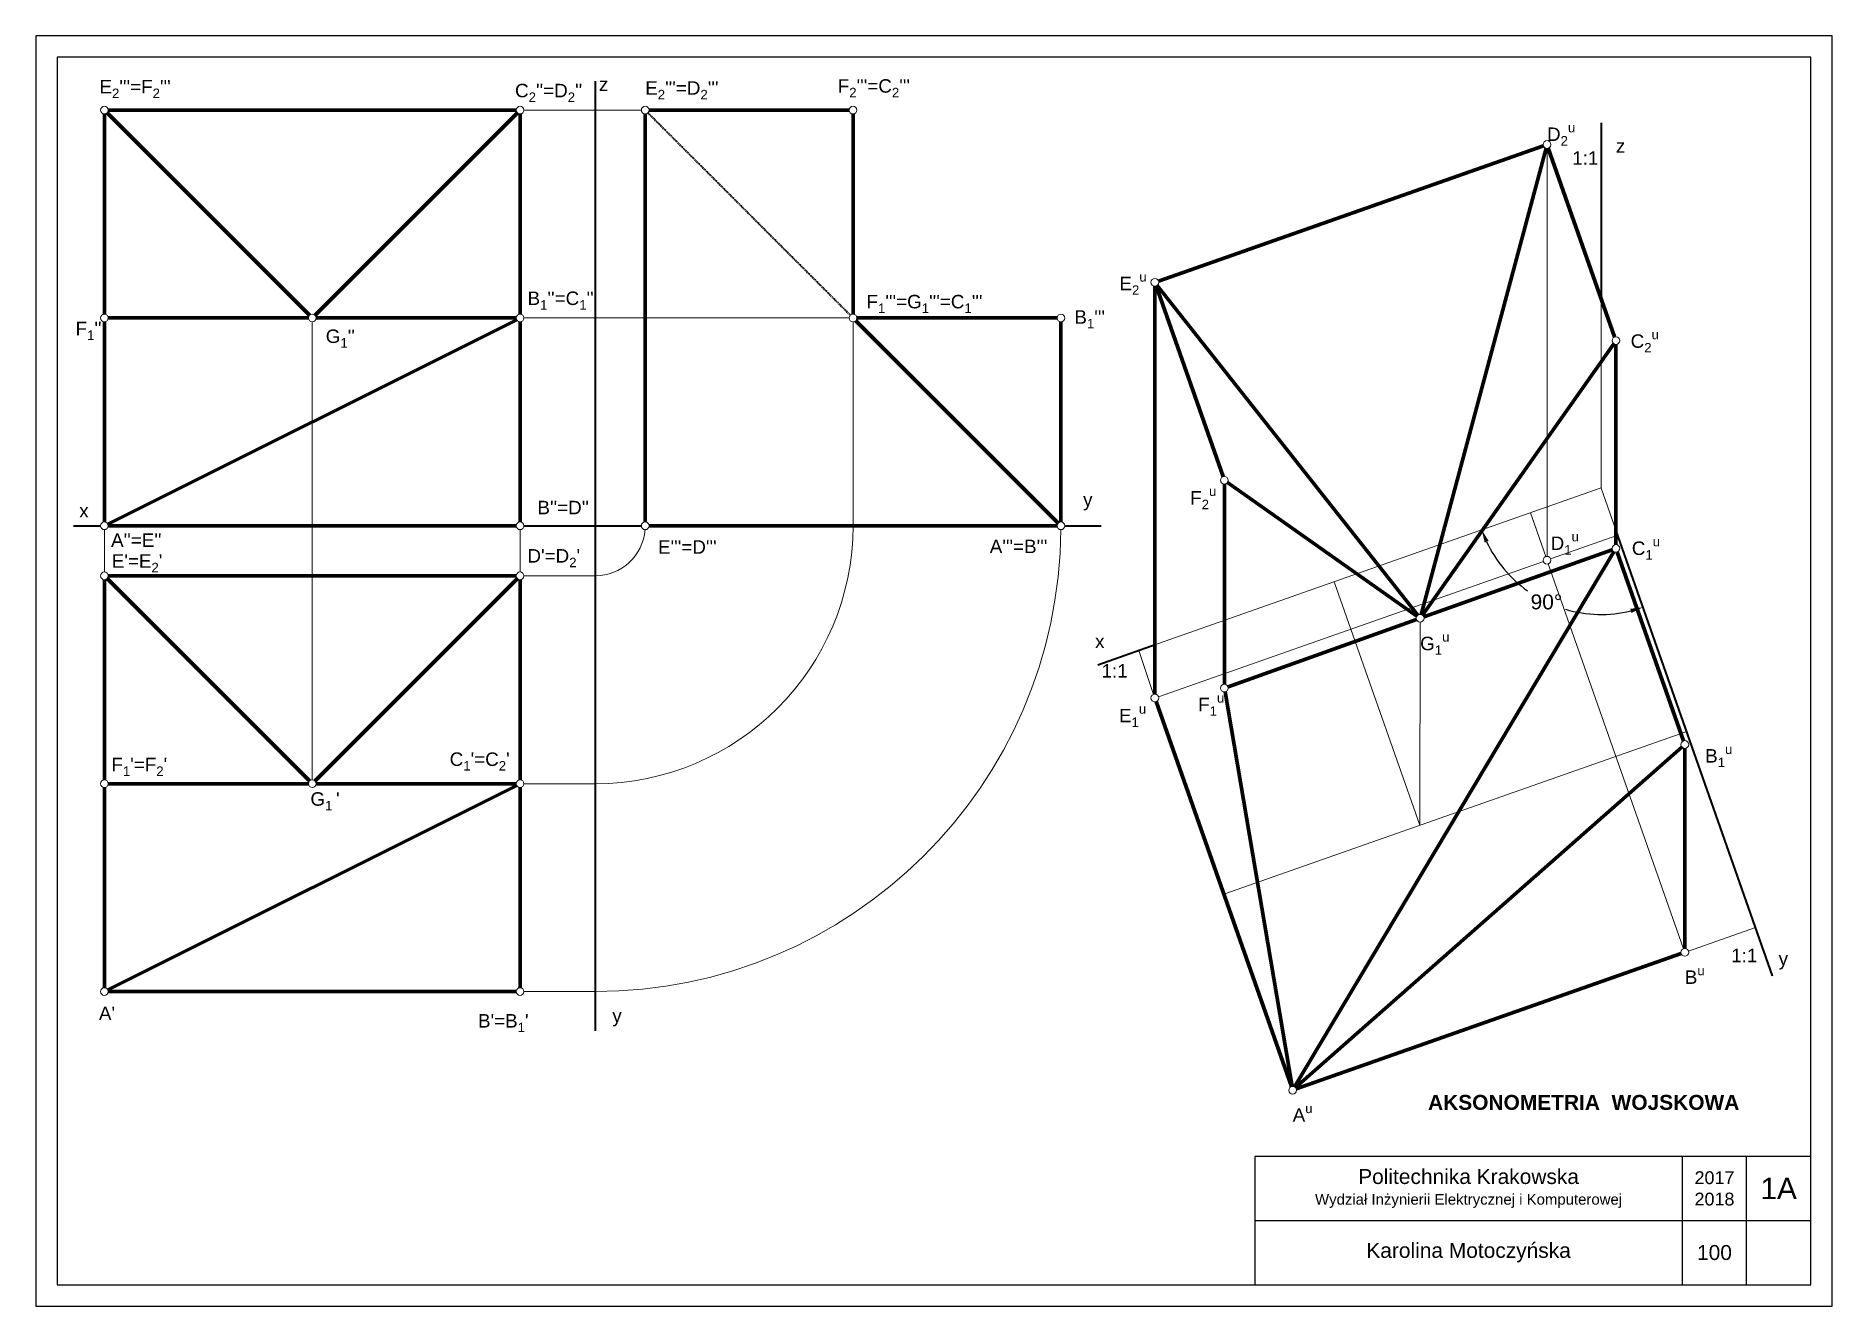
# Model space of a CAD drawing. Header units: inches. Extents: x 0 to 420, y 0 to 297.
import ezdxf

# ---------------------------------------------------------------- set-up
doc = ezdxf.new("R2010")
doc.units = ezdxf.units.IN
doc.header["$MEASUREMENT"] = 0
doc.linetypes.add('UKRYTE', pattern=[0.375, 0.25, -0.125])
doc.styles.get("Standard").update_dxf_attribs({"font": 'arial.ttf', "height": 3.5})
doc.dimstyles.get("Standard").update_dxf_attribs({"dimtxt": 3.5, "dimasz": 3, "dimexe": 1, "dimexo": 1, "dimgap": 1, "dimtad": 0, "dimtih": 1, "dimtoh": 1, "dimdec": 0, "dimzin": 0, "dimdsep": 46, "dimtxsty": 'Standard', "dimcen": 0.09, "dimadec": 0, "dimazin": 0, "dimtfac": 1, "dimtdec": 0, "dimtofl": 0, "dimtmove": 0, "dimatfit": 3, "dimfxl": 1, "dimtolj": 1, "dimtzin": 0, "dimarcsym": 0})

# ---------------------------------------------------------------- blocks, each defined once
blk = doc.blocks.new('*D3')
at = {"color": 0, "lineweight": -2, "transparency": 16777216}
for start, end in [(205.1743, 234.3758), (253.5692, 283.5525)]:
    blk.add_arc((366, 191.31), 29.59, start, end, dxfattribs=at)
at = {"color": 0, "lineweight": 18, "transparency": 16777216}
for points in [[(338.76, 178.54), (339.68, 178.92), (338.08, 181.5)], [(372.8, 163.03), (373.08, 162.07), (375.81, 163.4)]]:
    blk.add_solid(points, dxfattribs=at)
at = {"layer": 'Defpoints', "color": 0, "lineweight": 18, "transparency": 16777216}
for p in [(366, 191.31), (366.02, 191.27), (346.73, 168.86), (248.28, 149.94), (406.1, 77.23)]:
    blk.add_point(p, dxfattribs=at)
at = {"color": 0, "lineweight": 18, "transparency": 16777216, "insert": (353.2, 164.64), "char_height": 3.5, "attachment_point": 5}
blk.add_mtext('\\A1;90°', dxfattribs=at)

msp = doc.modelspace()

# ---------------------------------------------------------------- linework, layer by layer
at = {"linetype": 'ByBlock', "lineweight": 35}
for p, q in [((130.77, 286.4), (130.77, 64.37)), ((8.82, 182.45), (15.12, 182.45)), ((114.12, 182.45), (141.57, 182.45)), ((240.57, 182.45), (249.12, 182.45))]:
    msp.add_line(p, q, dxfattribs=at)
at = {"lineweight": 70}
for p, q in [((16.66, 279.01), (63.99, 231.69)), ((16.92, 279.65), (112.32, 279.65)), ((65.26, 231.69), (112.59, 279.01)), ((191.07, 278.75), (191.07, 231.95)), ((262.49, 239.69), (352.49, 271.32)), ((323.91, 161.71), (353.11, 270.74)), ((353.64, 270.77), (369.16, 226.61)), ((261.64, 143.09), (261.64, 238.49)), ((261.94, 238.54), (277.6, 193.96)), ((262.2, 238.68), (323.12, 161.54)), ((16.92, 231.05), (63.72, 231.05)), ((65.52, 231.05), (112.32, 231.05)), ((191.97, 231.05), (238.77, 231.05)), ((112.42, 230.65), (16.83, 182.85)), ((191.71, 230.41), (239.04, 183.09)), ((324.2, 161.57), (368.94, 225.03)), ((369.45, 178.06), (369.45, 224.86)), ((277.9, 145.41), (277.9, 192.21)), ((278.64, 192.59), (322.94, 161.36)), ((324.53, 161.14), (368.61, 176.86)), ((368.99, 176.39), (294.33, 51.26)), ((369.75, 176.31), (385.27, 132.16)), ((16.66, 170.11), (63.99, 122.79)), ((65.26, 122.79), (112.59, 170.11)), ((278.75, 144.81), (322.83, 160.53)), ((293.72, 51.37), (278.05, 143.62)), ((294.54, 51.08), (384.89, 130.72)), ((385.57, 83.61), (385.57, 130.41)), ((16.92, 122.15), (63.72, 122.15)), ((65.52, 122.15), (112.32, 122.15)), ((16.83, 73.95), (112.42, 121.75)), ((294.72, 50.78), (384.72, 82.41))]:
    msp.add_line(p, q, dxfattribs=at)
at = {"linetype": 'ByBlock', "lineweight": 18}
for p, q in [((114.12, 279.65), (130.77, 279.65)), ((349.45, 185.5), (353.04, 175.26)), ((16.02, 181.55), (16.02, 171.65)), ((16.92, 182.45), (112.32, 182.45)), ((113.22, 181.55), (113.22, 171.65)), ((143.37, 182.45), (238.77, 182.45)), ((349.76, 184.6), (353.04, 175.26)), ((354.19, 174.71), (369.9, 180.23)), ((354.19, 174.71), (369.9, 180.23)), ((114.12, 170.75), (130.77, 170.75)), ((386.42, 83.01), (402.13, 88.53)), ((114.12, 73.55), (130.77, 73.55))]:
    msp.add_line(p, q, dxfattribs=at)
at = {"lineweight": 18}
for p, q in [((130.77, 279.65), (141.57, 279.65)), ((366.02, 191.27), (366.02, 276.7)), ((353.34, 175.31), (353.34, 270.71)), ((190.17, 231.05), (114.12, 231.05)), ((64.62, 230.15), (64.62, 123.05)), ((191.07, 230.15), (191.07, 182.45)), ((248.28, 149.94), (366, 191.31)), ((406.1, 77.23), (366.02, 191.27)), ((262.49, 142.49), (352.49, 174.12)), ((353.64, 173.57), (385.27, 83.56)), ((303.59, 169.38), (307.49, 158.3)), ((323.6, 112.45), (323.68, 159.94)), ((307.49, 158.3), (323.6, 112.45)), ((307.49, 158.3), (307.49, 158.3)), ((261.35, 143.04), (257.92, 153.33)), ((277.75, 96.34), (386.01, 134.38)), ((369.45, 128.56), (369.45, 128.56)), ((369.45, 128.56), (369.45, 128.56)), ((114.12, 122.15), (130.77, 122.15))]:
    msp.add_line(p, q, dxfattribs=at)
at = {"linetype": 'UKRYTE', "lineweight": 35}
msp.add_line((143.11, 279.01), (190.44, 231.69), dxfattribs=at)
at = {"lineweight": 35}
for p, q in [((366.02, 276.7), (366.02, 235.54)), ((406.1, 77.23), (369.45, 181.5)), ((248.28, 149.94), (261.95, 154.75))]:
    msp.add_line(p, q, dxfattribs=at)
for p, q in [((385, 5), (385, 35)), ((400, 5), (400, 35)), ((285, 20), (415, 20))]:
    msp.add_line(p, q)
for points in [[(0, 0), (420, 0), (420, 297), (0, 297)], [(5, 5), (415, 5), (415, 292), (5, 292)], [(285, 5), (415, 5), (415, 35), (285, 35)]]:
    msp.add_lwpolyline(points, close=True)
at = {"lineweight": 70}
for points in [[(16.02, 278.75), (16.02, 231.95)], [(113.22, 231.95), (113.22, 278.75)], [(142.47, 278.75), (142.47, 183.35)], [(190.17, 279.65), (143.37, 279.65)], [(16.02, 230.15), (16.02, 183.35)], [(113.22, 183.35), (113.22, 230.15)], [(239.67, 183.35), (239.67, 230.15)], [(16.92, 182.45), (112.32, 182.45)], [(143.37, 182.45), (238.77, 182.45)], [(16.02, 169.85), (16.02, 123.05)], [(112.32, 170.75), (16.92, 170.75)], [(113.22, 123.05), (113.22, 169.85)], [(261.94, 141.34), (293.57, 51.33)], [(16.02, 121.25), (16.02, 74.45)], [(113.22, 74.45), (113.22, 121.25)], [(16.92, 73.55), (112.32, 73.55)]]:
    msp.add_lwpolyline(points, dxfattribs=at)
at = {"lineweight": 18}
for centre in [(16.02, 279.65), (113.22, 279.65), (142.47, 279.65), (191.07, 279.65), (353.34, 271.61), (261.64, 239.39), (16.02, 231.05), (64.62, 231.05), (113.22, 231.05), (191.07, 231.05), (239.67, 231.05), (369.45, 225.76), (277.9, 193.11), (16.02, 182.45), (113.22, 182.45), (142.47, 182.45), (239.67, 182.45), (369.45, 177.16), (353.34, 174.41), (353.34, 174.41), (16.02, 170.75), (113.22, 170.75), (323.68, 160.84), (261.64, 142.19), (261.64, 142.19), (277.9, 144.51), (385.57, 131.31), (16.02, 122.15), (64.62, 122.15), (113.22, 122.15), (385.57, 82.71), (16.02, 73.55), (113.22, 73.55), (293.87, 50.48)]:
    msp.add_circle(centre, 0.9, dxfattribs=at)
msp.add_arc((130.77, 182.45), 60.3, 270, 0, dxfattribs=at)
at = {"linetype": 'ByBlock', "lineweight": 18}
for radius, end in [(11.7, 355.5915), (108.9, 359.5265)]:
    msp.add_arc((130.77, 182.45), radius, 270, end, dxfattribs=at)

# ---------------------------------------------------------------- texts
at = {"lineweight": 18}
for s, p in [("A'''=B'''", (223.04, 176.06)), ("A'", (14.73, 66.88))]:
    msp.add_text(s, height=3.15, dxfattribs=at).set_placement(p)
for s, width, insert, char_height, attachment_point in [("\\A1;E{\\H0.7x;\\S^ 2;}'''=F{\\H0.7x;\\S^ 2;\\H1.42857x;'''}", 7.7071, (14.86, 286.7), 3.15, 1), ("\\A1;C{\\H0.7x;\\S^ 2;\\H1.42857x;''=D\\H0.7x;\\S^ 2;\\H1.42857x;''}", 7.5, (112.04, 285.8), 3.15, 1), ("\\A1;F{\\H0.7x;\\S^ 2;\\H1.42857x;'''=C\\H0.7x;\\S^ 2;\\H1.42857x;'''}", 7.5, (187.49, 286.88), 3.15, 1), ('\\A1;D{\\H0.7x;\\S^ 2;\\Su^ ;}', 4.8134, (353.34, 276.66), 3.15, 1), ('1:1', 8.2406, (359.24, 270.03), 3.15, 1), ('\\A1;z', 4.4453, (369.44, 272.83), 3.15, 1), ('\\A1;E{\\H0.7x;\\S^ 2;\\Su^ ;}', 7.0904, (253.36, 241.77), 3.15, 1), ("\\A1;B{\\H0.7x;\\S^ 1;\\H1.42857x;''=C\\H0.7x;\\S^ 1;\\H1.42857x;''}", 7, (114.96, 237.23), 3.15, 1), ("\\A1;F{\\H0.7x;\\S^ 1;\\H1.42857x;'''=G\\H0.7x;\\S^ 1;\\H1.42857x;'''=C\\H0.7x;\\S^ 1;\\H1.42857x;'''}", 9, (194.22, 236.45), 3.15, 1), ("\\A1;B{\\H0.7x;\\S^ 1;\\H1.42857x;'''}", 7.5, (242.82, 232.85), 3.15, 1), ("\\A1;F{\\H0.7x;\\S^ 1;\\H1.42857x;''}", 7.5, (9.27, 230.15), 3.15, 1), ("\\A1;G{\\H0.7x;\\S^ 1;\\H1.42857x;''}", 7.5, (67.77, 228.35), 3.15, 1), ('\\A1;C{\\H0.7x;\\S^ 2;\\Su^ ;}', 9.1977, (372.9, 228.29), 3.15, 1), ('\\A1;F{\\H0.7x;\\S^ 2;\\Su^ ;}', 6.4519, (269.9, 191.63), 3.15, 1), ("B''=D''", 5.5, (117.27, 188.3), 3.15, 1), ("A''=E''", 9, (17.57, 180.68), 3.15, 1), ("E'''=D'''", 7, (145.46, 179.07), 3.15, 1), ('\\A1;D{\\H0.7x;\\S^ 1;\\Su^ ;}', 6.006, (354.19, 181.02), 3.15, 1), ('\\A1;C{\\H0.7x;\\S^ 1;\\Su^ ;}', 10.2557, (373.17, 179.85), 3.15, 1), ('\\A1;x', 6.1044, (247.67, 157.01), 3.15, 1), ('1:1', 1.4704, (249.17, 150.1), 3.15, 1), ('\\A1;F{\\H0.7x;\\S^ 1;\\Su^ ;}', 4.6526, (271.76, 143.31), 3.15, 1), ('\\A1;E{\\H0.7x;\\S^ 1;\\Su^ ;}', 6.5129, (253.25, 140.72), 3.15, 1), ('\\A1;B{\\H0.7x;\\S^ 1;\\Su^ ;}', 10.189, (390.33, 131.31), 3.15, 1), ("\\A1;F{\\H0.7x;\\S^ 1;}'=F{\\H0.7x;\\S^ 2;\\H1.42857x;'}", 8, (17.64, 128.2), 3.15, 1), ("\\A1;C{\\H0.7x;\\S^ 1;}'=C{\\H0.7x;\\S^ 2;\\H1.42857x;'}", 7, (96.75, 129.45), 3.15, 1), ('1:1', 7.0429, (396.39, 83.55), 3.15, 1), ('\\A1;y', 8.7159, (407.5, 82.79), 3.15, 1), ("\\A1;B'=B{\\H0.7x;\\S^ 1;\\H1.42857x;'}", 8.5, (103.37, 68.28), 3.15, 1), ('{\\fArial|b1|i0|c238|p34;AKSONOMETRIA  WOJSKOWA}', 93.1723, (361.92, 47.61), 3.5, 5), ('Karolina Motoczyńska', 100, (335, 12.5), 3.5, 5), ('100', 15, (392.5, 12.5), 3.5, 5)]:
    msp.add_mtext_dynamic_manual_height_columns(s, width=width, gutter_width=17.5, heights=[0], dxfattribs=dict(at, insert=insert, char_height=char_height, attachment_point=attachment_point))
at = {"lineweight": 18, "char_height": 3.15, "attachment_point": 1}
for s, insert in [('z', (131.67, 287.3)), ("\\A1;E{\\H0.7x;\\S^ 2;\\H1.42857x;'''=D\\H0.7x;\\S^ 2;\\H1.42857x;'''}", (142.47, 286.4)), ('y', (244.87, 190.14)), ('x', (10.13, 187.55)), ("\\A1;D'=D{\\H0.7x;\\S^ 2;\\H1.42857x;'}", (114.93, 177)), ("\\A1;E'=E{\\H0.7x;\\S^ 2;\\H1.42857x;'}", (17.74, 175.8)), ('\\A1;G{\\H0.7x;\\S^ 1;\\Su^ ;}', (323.68, 157.58)), ("\\A1;G{\\H0.7x;\\S^ 1 ;\\H1.42857x;'}", (64.19, 120.15)), ('\\A1;B{\\H0.7x;\\Su^ ;}', (385.57, 79.56)), ('y', (134.78, 69.48)), ('\\A1;A{\\H0.7x;\\Su^ ;}', (293.87, 47.33))]:
    msp.add_mtext(s, dxfattribs=dict(at, insert=insert))
at = {"attachment_point": 5}
for s, width, insert, char_height in [('Politechnika Krakowska\\P{\\H0.71429x;Wydział Inżynierii Elektrycznej i Komputerowej }', 100, (335, 27.5), 3.5), ('2017\\P2018', 15, (392.5, 27.5), 3), ('1A', 15, (407.5, 27.5), 5)]:
    msp.add_mtext_dynamic_manual_height_columns(s, width=width, gutter_width=17.5, heights=[0], dxfattribs=dict(at, insert=insert, char_height=char_height))

# ---------------------------------------------------------------- dimensions: what is measured, and where the dimension line sits
at = {"lineweight": 18}
dim = msp.add_angular_dim_2l(base=(346.73, 168.86), line1=((248.28, 149.94), (366, 191.31)), line2=((406.1, 77.23), (366.02, 191.27)), dimstyle='Standard', dxfattribs=at)
dim.commit()
dim.dimension.update_dxf_attribs({"geometry": '*D3', "text_midpoint": (353.2, 164.64)})

doc.saveas('drawing.dxf')
